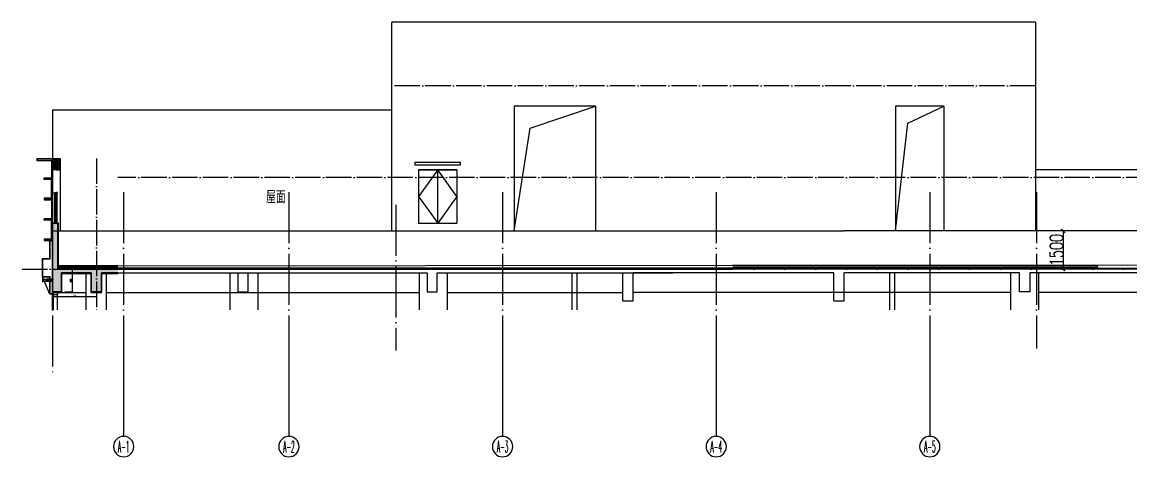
# Model space of a CAD drawing. Extents: x 1980812 to 2578970, y -669191 to 284498.
# Drawn here: x 1992676 to 2036271, y -669191 to -652116 of the extents above; entities that cross this region are included whole.
import ezdxf
from ezdxf.enums import TextEntityAlignment as Align

# ---------------------------------------------------------------- set-up
doc = ezdxf.new("R2010")
doc.units = 0
doc.header["$LTSCALE"] = 1000
doc.header["$MEASUREMENT"] = 0
doc.linetypes.add('DASH', pattern=[0.35, 0.25, -0.1])
doc.linetypes.add('DOTE', pattern=[2.42, 2, -0.2, 0.02, -0.2])
for name, color, linetype in [('A-SECT-MBND-FINE', 252, 'Continuous'), ('A-SECT-MCUT', 1, 'Continuous'), ('A-SECT-MCUT-FINE', 137, 'Continuous'), ('AXIS', 3, 'Continuous'), ('AXIS_TEXT', 7, 'Continuous'), ('BH', 191, 'Continuous'), ('DIM_ELEV', 3, 'Continuous'), ('dote', 1, 'DOTE'), ('PUB_DIM', 3, 'Continuous'), ('WALL', 4, 'Continuous'), ('WINDOW', 2, 'Continuous'), ('保温板', 20, 'Continuous'), ('可见看线', 63, 'Continuous'), ('柱墙填充', 181, 'Continuous'), ('栏杆', 143, 'Continuous'), ('看线', 66, 'Continuous'), ('详细标注', 231, 'Continuous'), ('铝板', 31, 'Continuous'), ('防水卷材', 6, 'DASH'), ('面层', 31, 'Continuous')]:
    doc.layers.add(name, color=color, linetype=linetype)
doc.styles.add('_TCH_AXIS', font='COMPLEX', dxfattribs={"bigfont": 'GBCBIG'})
doc.styles.add('_TCH_DIM_T3', font='SIMPLEX', dxfattribs={"width": 0.705882, "bigfont": 'GBCBIG'})
doc.styles.add('COMPLEX', font='COMPLEX')
doc.styles.add('DIM_FONT', font='SIMPLEX', dxfattribs={"width": 0.7, "bigfont": 'GBCBIG'})
doc.styles.add('HZTXTW', font='txtw.shx', dxfattribs={"width": 0.6, "bigfont": 'hztxtw.shx'})
doc.dimstyles.new('_TCH_ARCH&&150', dxfattribs={"dimscale": 1.5, "dimtxt": 350, "dimasz": 100, "dimexe": 250, "dimexo": 300, "dimgap": 100, "dimtad": 1, "dimdec": 0, "dimzin": 0, "dimdsep": 46, "dimtxsty": 'DIM_FONT', "dimblk": 'ARCHTICK', "dimcen": 0.09, "dimclrt": 7, "dimazin": 2, "dimtfac": 1, "dimtdec": 0, "dimtix": 1, "dimtmove": 2, "dimatfit": 3, "dimfxl": 1, "dimtolj": 1, "dimtzin": 0, "dimarcsym": 0})
doc.dimstyles.new('_TCH_ARCH&&20', dxfattribs={"dimtxt": 59.5, "dimasz": 20, "dimexe": 40, "dimexo": 4, "dimgap": 25.25, "dimtad": 1, "dimdec": 0, "dimzin": 0, "dimdsep": 46, "dimtxsty": '_TCH_DIM_T3', "dimblk": 'ARCHTICK', "dimcen": 0.09, "dimclrt": 7, "dimazin": 2, "dimtfac": 1, "dimtdec": 0, "dimtix": 1, "dimtmove": 2, "dimatfit": 3, "dimfxl": 1, "dimtolj": 1, "dimtzin": 0, "dimarcsym": 0})
doc.dimstyles.new('DIMN20', dxfattribs={"dimscale": 0.2, "dimtxt": 300, "dimasz": 1, "dimexe": 150, "dimexo": 0, "dimgap": 100, "dimtad": 1, "dimdec": 0, "dimzin": 0, "dimdsep": 46, "dimtxsty": 'DIM_FONT', "dimblk1": '_DIMX', "dimblk2": '_DIMX', "dimsah": 1, "dimcen": 0.09, "dimclrd": 256, "dimclre": 256, "dimclrt": 7, "dimadec": 0, "dimazin": 0, "dimtfac": 1, "dimtdec": 0, "dimtix": 1, "dimtmove": 2, "dimatfit": 3, "dimldrblk": '_DIMX', "dimfxl": 150, "dimtolj": 1, "dimtzin": 0, "dimarcsym": 0})
pattern_1 = [(130, (4820023.873, -1361821.47), (-71.7260183, -6.2752135), [7.5, -82.5]), (185, (4820023.87, -1361821.47), (13.8751334, 75.2192134), [6, -66]), (79.5486, (4820017.896, -1361821.99), (-57.8509382, 68.9439542), [6.374019, -70.1142112]), (133.8158, (4820023.87, -1361801.47), (-106.7241049, -16.5519014), [11.25, -123.75]), (83.3644, (4820014.98, -1361802.85), (-93.4662706, 97.411787), [9.561029, -105.1713]), (188.8158, (4820023.87, -1361801.47), (-93.4661945, 97.41186), [9, -99]), (159, (4820013.873, -1361806.47), (-59.6907052, -40.2618891), [7.5, -82.5]), (214, (4820013.87, -1361806.47), (-24.3315332, 72.5150045), [6, -66]), (108.5486, (4820008.9, -1361809.82), (-84.0222629, 32.2530497), [6.374019, -70.1142112]), (142.5, (4820023.873, -1361821.467), (-1.21598553, 33.28938538), [0, -65.2, 0, -67, 0, -66.25]), (172.5, (4820023.873, -1361821.467), (-26.30695375, 39.4411712), [0, -38.2, 0, -63.7, 0, -25.25]), (212.5, (4820046.173, -1361821.467), (-53.38224362, -2.25548718), [0, -25, 0, -78, 0, -103.5]), (222.5, (4820056.173, -1361821.467), (-58.3186169, 10.0104982), [0, -32.5, 0, -51.8, 0, -73.5])]
pattern_2 = [(130, (4788178.35, -1361821.47), (-71.7260183, -6.2752135), [7.5, -82.5]), (185, (4788178.35, -1361821.47), (13.8751334, 75.2192134), [6, -66]), (79.5486, (4788172.375, -1361821.99), (-57.8509382, 68.9439542), [6.374019, -70.1142112]), (133.8158, (4788178.35, -1361801.47), (-106.7241049, -16.5519014), [11.25, -123.75]), (83.3644, (4788169.46, -1361802.85), (-93.4662706, 97.411787), [9.561029, -105.1713]), (188.8158, (4788178.35, -1361801.47), (-93.4661945, 97.41186), [9, -99]), (159, (4788168.35, -1361806.47), (-59.6907052, -40.2618891), [7.5, -82.5]), (214, (4788168.35, -1361806.47), (-24.3315332, 72.5150045), [6, -66]), (108.5486, (4788163.38, -1361809.82), (-84.0222629, 32.2530497), [6.374019, -70.1142112]), (142.5, (4788178.353, -1361821.468), (-1.21598553, 33.28938538), [0, -65.2, 0, -67, 0, -66.25]), (172.5, (4788178.353, -1361821.468), (-26.30695374, 39.4411712), [0, -38.2, 0, -63.7, 0, -25.25]), (212.5, (4788200.653, -1361821.468), (-53.38224362, -2.25548717), [0, -25, 0, -78, 0, -103.5]), (222.5, (4788210.653, -1361821.47), (-58.3186169, 10.0104982), [0, -32.5, 0, -51.8, 0, -73.5])]

# ---------------------------------------------------------------- blocks, each defined once
blk = doc.blocks.new('_ArchTick')
at = {"color": 0, "linetype": 'ByBlock', "const_width": 0.4}
blk.add_lwpolyline([(-0.5, -0.5), (0.5, 0.5)], dxfattribs=at)
blk = doc.blocks.new('*D2858')
at = {"layer": 'Defpoints', "color": 0, "transparency": 16777216}
for p in [(2033893, -660316, 0), (2033607, -661816), (2033893, -661816, 0)]:
    blk.add_point(p, dxfattribs=at)
at = {"layer": 'PUB_DIM', "color": 0, "lineweight": -2, "transparency": 16777216}
for p, q in [((2033443, -660316), (2033232, -660316)), ((2033607, -660316), (2033607, -661816)), ((2033443, -661816), (2033232, -661816))]:
    blk.add_line(p, q, dxfattribs=at)
at = {"layer": 'PUB_DIM', "color": 0, "lineweight": -2, "transparency": 16777216, "xscale": 150, "yscale": 150, "zscale": 150}
for p, rotation in [((2033607, -660316), 90), ((2033607, -661816), 270)]:
    blk.add_blockref('_ArchTick', p, dxfattribs=dict(at, rotation=rotation))
at = {"layer": 'PUB_DIM', "color": 7, "transparency": 16777216, "insert": (2033344, -661066), "char_height": 525, "attachment_point": 5, "rotation": 90, "style": 'DIM_FONT'}
blk.add_mtext('\\A1;1500', dxfattribs=at)
blk = doc.blocks.new('_DIMX')
blk.add_line((-150, 0), (150, 0))
at = {"const_width": 50}
blk.add_lwpolyline([(-70, -70), (70, 70)], dxfattribs=at)
blk = doc.blocks.new('*D2862')
at = {"layer": 'Defpoints', "color": 0, "transparency": 16777216}
for p in [(1993860, -661816, 0), (1994360, -662716, 0), (1994646, -662716)]:
    blk.add_point(p, dxfattribs=at)
at = {"layer": '详细标注', "lineweight": -2, "transparency": 16777216}
for p, q in [((1993860, -661816), (1994676, -661816)), ((1994646, -661816), (1994646, -662715)), ((1994360, -662716), (1994676, -662716))]:
    blk.add_line(p, q, dxfattribs=at)
at = {"layer": '详细标注', "lineweight": -2, "transparency": 16777216, "xscale": 0.2, "yscale": 0.2, "zscale": 0.2}
for p, rotation in [((1994646, -661816), 90), ((1994646, -662716), 270)]:
    blk.add_blockref('_DIMX', p, dxfattribs=dict(at, rotation=rotation))
at = {"layer": '详细标注', "color": 7, "transparency": 16777216, "insert": (1994596, -662266), "char_height": 60, "attachment_point": 5, "rotation": 90, "style": 'DIM_FONT'}
blk.add_mtext('\\A1;900', dxfattribs=at)
blk = doc.blocks.new('*D2863')
at = {"layer": 'Defpoints', "color": 0, "transparency": 16777216}
for p in [(1993867, -658816, 0), (1994052, -658816), (1993867, -660016)]:
    blk.add_point(p, dxfattribs=at)
at = {"layer": '详细标注', "lineweight": -2, "transparency": 16777216}
for p, q in [((1993867, -658816), (1994082, -658816)), ((1994052, -660015), (1994052, -658816)), ((1993867, -660016), (1994082, -660016))]:
    blk.add_line(p, q, dxfattribs=at)
at = {"layer": '详细标注', "lineweight": -2, "transparency": 16777216, "xscale": 0.2, "yscale": 0.2, "zscale": 0.2}
for p, rotation in [((1994052, -658816), 90), ((1994052, -660016), 270)]:
    blk.add_blockref('_DIMX', p, dxfattribs=dict(at, rotation=rotation))
at = {"layer": '详细标注', "color": 7, "transparency": 16777216, "insert": (1994002, -659416), "char_height": 60, "attachment_point": 5, "rotation": 90, "style": 'DIM_FONT'}
blk.add_mtext('\\A1;1200', dxfattribs=at)
blk = doc.blocks.new('*D2864')
at = {"layer": 'Defpoints', "color": 0, "transparency": 16777216}
for p in [(1993867, -662829, 0), (1995593, -662829), (1995593, -662896)]:
    blk.add_point(p, dxfattribs=at)
at = {"layer": '详细标注', "lineweight": -2, "transparency": 16777216}
for p, q in [((1993867, -662829), (1993867, -662926)), ((1993867, -662896), (1995592, -662896)), ((1995593, -662829), (1995593, -662926))]:
    blk.add_line(p, q, dxfattribs=at)
at = {"layer": '详细标注', "lineweight": -2, "transparency": 16777216, "xscale": 0.2, "yscale": 0.2, "zscale": 0.2, "rotation": 180}
blk.add_blockref('_DIMX', (1993867, -662896), dxfattribs=at)
at = {"layer": '详细标注', "lineweight": -2, "transparency": 16777216, "xscale": 0.2, "yscale": 0.2, "zscale": 0.2}
blk.add_blockref('_DIMX', (1995593, -662896), dxfattribs=at)
at = {"layer": '详细标注', "color": 7, "transparency": 16777216, "insert": (1994730, -662844), "char_height": 60, "attachment_point": 5, "style": 'DIM_FONT'}
blk.add_mtext('\\A1;详平面', dxfattribs=at)
blk = doc.blocks.new('*D2865')
at = {"layer": 'Defpoints', "color": 0, "transparency": 16777216}
for p in [(1993478, -662135), (1993767, -662135), (1993767, -662286)]:
    blk.add_point(p, dxfattribs=at)
at = {"layer": 'PUB_DIM', "color": 0, "lineweight": -2, "transparency": 16777216}
for p, q in [((1993478, -662139), (1993478, -662326)), ((1993767, -662139), (1993767, -662326)), ((1993478, -662286), (1993767, -662286))]:
    blk.add_line(p, q, dxfattribs=at)
at = {"layer": 'PUB_DIM', "color": 0, "lineweight": -2, "transparency": 16777216, "xscale": 20, "yscale": 20, "zscale": 20, "rotation": 180}
blk.add_blockref('_ArchTick', (1993478, -662286), dxfattribs=at)
at = {"layer": 'PUB_DIM', "color": 0, "lineweight": -2, "transparency": 16777216, "xscale": 20, "yscale": 20, "zscale": 20}
blk.add_blockref('_ArchTick', (1993767, -662286), dxfattribs=at)
at = {"layer": 'PUB_DIM', "color": 7, "transparency": 16777216, "insert": (1993622, -662231), "char_height": 59.5, "attachment_point": 5, "style": '_TCH_DIM_T3'}
blk.add_mtext('\\A1;0~500', dxfattribs=at)
blk = doc.blocks.new('*D2866')
at = {"layer": 'Defpoints', "color": 0, "transparency": 16777216}
for p in [(1993767, -662135), (1993867, -662135), (1993867, -662286)]:
    blk.add_point(p, dxfattribs=at)
at = {"layer": 'PUB_DIM', "color": 0, "lineweight": -2, "transparency": 16777216}
for p, q in [((1993767, -662139), (1993767, -662326)), ((1993867, -662139), (1993867, -662326)), ((1993767, -662286), (1993867, -662286))]:
    blk.add_line(p, q, dxfattribs=at)
at = {"layer": 'PUB_DIM', "color": 0, "lineweight": -2, "transparency": 16777216, "xscale": 20, "yscale": 20, "zscale": 20, "rotation": 180}
blk.add_blockref('_ArchTick', (1993767, -662286), dxfattribs=at)
at = {"layer": 'PUB_DIM', "color": 0, "lineweight": -2, "transparency": 16777216, "xscale": 20, "yscale": 20, "zscale": 20}
blk.add_blockref('_ArchTick', (1993867, -662286), dxfattribs=at)
at = {"layer": 'PUB_DIM', "color": 7, "transparency": 16777216, "insert": (1993829, -662231), "char_height": 59.5, "attachment_point": 5, "style": '_TCH_DIM_T3'}
blk.add_mtext('\\A1;100', dxfattribs=at)
blk = doc.blocks.new('_AXISO')
blk.add_circle((0, 0), 0.5)
at = {"layer": 'AXIS_TEXT', "style": 'COMPLEX', "width": 1.041667}
blk.add_attdef('A', text='', height=0.56, dxfattribs=at).set_placement((-0.25, -0.28), (0.25, -0.28), align=Align.FIT)

msp = doc.modelspace()

# ---------------------------------------------------------------- hatches: boundary and pattern name
at = {"layer": 'BH'}
h = msp.add_hatch(dxfattribs=at)
h.set_pattern_fill('惶妮土', color=256, scale=10, style=0)
h.set_pattern_definition(pattern_2)
h.paths.add_polyline_path([(1996439.9, -661682.8), (1996439.9, -661663.7), (1994350.4, -661679), (1994350.4, -661698.1)])
h = msp.add_hatch(dxfattribs=at)
h.set_pattern_fill('惶妮土', color=256, scale=10, style=0)
h.set_pattern_definition(pattern_1)
h.paths.add_polyline_path([(2031250, -661682.8), (2031250, -661663.7), (2033339.5, -661679), (2033339.5, -661698.1)])
h = msp.add_hatch(dxfattribs=at)
h.set_pattern_fill('惶妮土', color=256, scale=10, style=0)
h.set_pattern_definition(pattern_2)
h.paths.add_polyline_path([(1996439.9, -661815.8), (1996439.9, -661778.2), (1994266.5, -661781.2), (1994266.5, -661815.8)])
h = msp.add_hatch(dxfattribs=at)
h.set_pattern_fill('惶妮土', color=256, scale=10, style=0)
h.set_pattern_definition(pattern_1)
h.paths.add_polyline_path([(2031250, -661815.8), (2031250, -661778.2), (2033423.4, -661781.2), (2033423.4, -661815.8)])
at = {"layer": '保温板'}
h = msp.add_hatch(dxfattribs=at)
h.set_pattern_fill('HONEY', color=256, scale=8, style=0)
h.set_pattern_definition([(7e-15, (1773041.278, -1124676.882), (19.05, 10.99852), [12.7, -25.4]), (120, (1773041.278, -1124676.882), (-19.04999772, 10.99852394), [12.7, -25.4]), (60, (1773041.278, -1124676.882), (2.28e-06, 21.99704394), [-25.4, 12.7])])
h.paths.add_polyline_path([(1996439.9, -661750.4), (1996439.9, -661702.4), (1995031.5, -661709.9), (1995031.5, -661710.1), (1994081.5, -661712.1), (1994100.5, -661754.9)])
h = msp.add_hatch(dxfattribs=at)
h.set_pattern_fill('HONEY', color=256, scale=8, style=0)
h.set_pattern_definition([(360, (1804886.799, -1124676.882), (19.05, 10.99852), [12.7, -25.4]), (120, (1804886.799, -1124676.882), (-19.04999772, 10.99852394), [12.7, -25.4]), (60, (1804886.799, -1124676.882), (2.27e-06, 21.99704394), [-25.4, 12.7])])
h.paths.add_polyline_path([(2031250, -661750.4), (2031250, -661703.4), (2032658.4, -661709.9), (2032658.4, -661710.1), (2033401, -661710.1), (2033380.5, -661755.3)])
at = {"layer": '柱墙填充'}
h = msp.add_hatch(dxfattribs=at)
h.set_pattern_fill('钢筋混凝土', color=256, scale=20)
h.set_pattern_definition([(45, (1969238.024, -772783.38), (-35.35534, 35.35534), []), (50, (1969238.02, -772783.38), (143.45204, -12.55043), [15, -165]), (355, (1969238.02, -772783.38), (-27.75027, 150.43843), [12, -132]), (100.4514, (1969249.98, -772784.43), (115.70188, 137.88791), [12.74804, -140.22842]), (46.1842, (1969238.02, -772743.38), (213.4482, -33.1038), [22.5, -247.5]), (96.6356, (1969255.81, -772746.14), (186.93254, 194.82357), [19.12206, -210.3426]), (351.1842, (1969238.02, -772743.38), (186.9324, 194.8237), [18, -198]), (21, (1969258.02, -772753.38), (119.38141, -80.52378), [15, -165]), (326, (1969258.02, -772753.38), (48.66307, 145.03), [12, -132]), (71.4514, (1969267.97, -772760.09), (168.04453, 64.5061), [12.74804, -140.22842]), (37.5, (1969238.024, -772783.38), (2.43197, 66.57877), [0, -130.4, 0, -134, 0, -132.5]), (7.5, (1969238.024, -772783.38), (52.613907, 78.882342), [0, -76.4, 0, -127.4, 0, -50.5]), (327.5, (1969193.424, -772783.38), (106.764487, -4.510974), [0, -50, 0, -156, 0, -207]), (317.5, (1969173.42, -772783.38), (116.637234, 20.021), [0, -65, 0, -103.6, 0, -147])])
h.paths.add_polyline_path([(1993866.5, -657515.7), (1994166.5, -657515.7), (1994166.5, -657915.7), (1993866.5, -657915.7)])
h = msp.add_hatch(dxfattribs=at)
h.set_pattern_fill('钢筋混凝土', color=256, scale=20)
h.set_pattern_definition([(45, (-457447.9, -242929.91), (-35.3553391, 35.3553391), []), (50, (-457447.9, -242929.91), (143.4520365, -12.550427), [15, -165]), (355, (-457447.9, -242929.91), (-27.750267, 150.438427), [12, -132]), (100.4514, (-457435.95, -242930.95), (115.701876, 137.8879084), [12.748038, -140.228422]), (46.1842, (-457447.9, -242889.9), (213.44821, -33.103803), [22.5, -247.5]), (96.6356, (-457430.11, -242892.67), (186.932541, 194.823574), [19.122058, -210.3426]), (351.1842, (-457447.9, -242889.9), (186.93239, 194.82372), [18, -198]), (21, (-457427.9, -242899.91), (119.3814104, -80.523778), [15, -165]), (326, (-457427.9, -242899.91), (48.663066, 145.030009), [12, -132]), (71.4514, (-457417.95, -242906.62), (168.044526, 64.506099), [12.748038, -140.228422]), (37.5, (-457447.9, -242929.91), (2.4319711, 66.5787708), [0, -130.4, 0, -134, 0, -132.5]), (7.5, (-457447.9, -242929.91), (52.6139075, 78.8823424), [0, -76.4, 0, -127.4, 0, -50.5]), (327.5, (-457492.5, -242929.91), (106.7644872, -4.5109743), [0, -50, 0, -156, 0, -207]), (317.5, (-457512.5, -242929.91), (116.637234, 20.0209965), [0, -65, 0, -103.6, 0, -147])])
h.paths.add_polyline_path([(1993866.5, -660015.7), (1993866.5, -662715.7), (1994216.5, -662715.7), (1994216.5, -661965.7), (1995392.5, -661965.7), (1995392.5, -662715.7), (1995792.5, -662715.7), (1995792.5, -661965.7), (1996439.9, -661965.7), (1996439.9, -661815.7), (1994066.5, -661815.7), (1994066.5, -660015.7)])

# ---------------------------------------------------------------- linework, layer by layer
at = {"layer": 'A-SECT-MBND-FINE'}
for p, q in [((1995916.5, -661965.7, 0), (1996316.5, -661965.7, 0)), ((2009121.4, -661965.7, 0), (2018133.7, -661965.7, 0)), ((2031773.4, -661965.7, 0), (2031373.4, -661965.7, 0)), ((1995392.5, -662715.7, 0), (1995792.5, -662715.7, 0)), ((2001156.5, -662715.7, 0), (2001556.5, -662715.7, 0)), ((2008597.4, -662715.7, 0), (2008997.4, -662715.7, 0)), ((2032297.4, -662715.7, 0), (2031897.4, -662715.7, 0))]:
    msp.add_line(p, q, dxfattribs=at)
at = {"layer": 'A-SECT-MCUT', "elevation": 0}
for points in [[(1993877.2, -662799.1), (1993881.1, -662799.4), (1993881.9, -662798.3), (1993881.3, -662797.9), (1993880.8, -662798.4), (1993877.2, -662797.5), (1993877.2, -662796.7), (1993866, -662796.7), (1993866, -662798.2), (1993876, -662798.2), (1993876, -662810.7), (1993866, -662810.7), (1993866, -662812.2), (1993877.2, -662812.2), (1993877.2, -662811.3), (1993880.8, -662810.5), (1993881.3, -662811), (1993881.9, -662810.5), (1993881.1, -662809.4), (1993877.2, -662809.8)], [(1993866.5, -662715.7), (1993893.5, -662715.7), (1993893.5, -662795.7), (1993866.5, -662795.7)], [(1993869.5, -662718.7), (1993890.5, -662718.7), (1993890.5, -662792.7), (1993869.5, -662792.7)], [(1994066.5, -662804.4), (1994066.5, -662715.7), (1993930.9, -662715.7), (1993894.5, -662715.7), (1993894.5, -662796.7), (1993877.8, -662796.7), (1993877.8, -662797.6), (1993881.3, -662798.4), (1993881.9, -662797.9), (1993894.5, -662797.9), (1993894.5, -662804.4), (1993894.5, -662811), (1993881.9, -662811), (1993881.3, -662810.5), (1993877.8, -662811.3), (1993877.8, -662812.2), (1993894.5, -662812.2), (1993894.5, -662812.2), (1993930.9, -662812.2), (1994066.5, -662812.2)], [(1993897.5, -662718.2), (1994063.5, -662718.2), (1994063.5, -662804.4), (1994063.5, -662809.7), (1993897.5, -662809.7)]]:
    msp.add_lwpolyline(points, close=True, dxfattribs=at)
at = {"layer": 'A-SECT-MCUT-FINE'}
for p, q in [((1993885.5, -662818.1, 0), (1993871.5, -662818.1, 0)), ((1994066.5, -663423.3, 0), (1994066.5, -662812.2, 0)), ((1994066.5, -663423.3, 0), (1994066.5, -662812.2, 0))]:
    msp.add_line(p, q, dxfattribs=at)
msp.add_circle((1993884.4, -662815.1, 0), 2.98, dxfattribs=at)
msp.add_arc((1993867.8, -662815.6, 0), 5.39, 332.08171, 39.43177, dxfattribs=at)
at = {"layer": 'AXIS'}
for p, q in [((1996666.5, -664597.1), (1996666.5, -668391.5)), ((2003166.5, -664597.1), (2003166.5, -668391.5)), ((2011566.5, -664597.1), (2011566.5, -668391.5)), ((2019966.5, -664597.1), (2019966.5, -668391.5)), ((2028366.5, -664597.1), (2028366.5, -668391.5))]:
    msp.add_line(p, q, dxfattribs=at)
at = {"layer": 'DIM_ELEV'}
for p, q in [((2008116.5, -657615.7), (2009916.5, -657615.7)), ((2008116.5, -657615.7), (2008116.5, -657715.7)), ((2008116.5, -657715.7), (2009916.5, -657715.7)), ((2009916.5, -657715.7), (2009916.5, -657615.7))]:
    msp.add_line(p, q, dxfattribs=at)
at = {"layer": 'dote', "linetype": 'DOTE', "ltscale": 0.5}
for p, q in [((2032516.5, -654615.7, 0), (2007216.5, -654615.7, 0)), ((1995592.5, -657465.7, 0), (1995592.5, -663423.3, 0)), ((2041921.6, -658215.7, 0), (1996439.9, -658215.7, 0)), ((1992676, -661815.7, 0), (1996439.9, -661815.7, 0)), ((2041921.6, -661815.7, 0), (1996439.9, -661815.7, 0))]:
    msp.add_line(p, q, dxfattribs=at)
at = {"layer": 'dote'}
for p, q in [((1993866.5, -658800.2), (1993866.5, -665936.9)), ((1996666.5, -658800.2), (1996666.5, -665936.9)), ((2003166.5, -658800.2), (2003166.5, -665936.9)), ((2011566.5, -658800.2), (2011566.5, -665936.9)), ((2019966.5, -658800.2), (2019966.5, -665936.9)), ((2028366.5, -658800.2), (2028366.5, -665936.9)), ((2032566.5, -658800.2), (2032566.5, -664938.3)), ((2007366.5, -659297.3), (2007366.5, -665008.8))]:
    msp.add_line(p, q, dxfattribs=at)
at = {"layer": 'WALL'}
for p, q in [((2007216.5, -660315.7), (2007216.5, -652115.7)), ((2032516.5, -652115.7), (2007216.5, -652115.7)), ((2032516.5, -652115.7), (2032516.5, -660315.7)), ((1993866.5, -660015.7, 0), (1993866.5, -661465.7, 0)), ((1993866.5, -660015.7, 0), (1994066.5, -660015.7, 0)), ((1993866.5, -661465.7, 0), (1993866.5, -660015.7, 0)), ((1993866.5, -660015.7, 0), (1994066.5, -660015.7, 0)), ((1994066.5, -660015.7, 0), (1994066.5, -661815.7, 0)), ((1994066.5, -660015.7, 0), (1994066.5, -661815.7, 0)), ((1993866.5, -662715.7, 0), (1993866.5, -661465.7, 0)), ((1993866.7, -661335.8, 0), (1993866.7, -661335.8, 0)), ((1994066.5, -661815.7, 0), (1996439.9, -661815.7, 0)), ((1994216.5, -662715.7, 0), (1994216.5, -661965.7, 0)), ((1994216.5, -662715.7, 0), (1994216.5, -661965.7, 0)), ((1994216.5, -661965.7, 0), (1995392.5, -661965.7, 0)), ((1995392.5, -661965.7, 0), (1994216.5, -661965.7, 0)), ((1994216.5, -661965.7, 0), (1994216.5, -662715.7, 0)), ((1995392.5, -661965.7, 0), (1995392.5, -662715.7, 0)), ((1995392.5, -662715.7, 0), (1995392.5, -661965.7, 0)), ((1995792.5, -662715.7, 0), (1995792.5, -661965.7, 0)), ((1995792.5, -661965.7, 0), (1995916.5, -661965.7, 0)), ((1996439.9, -661965.7, 0), (1995792.5, -661965.7, 0)), ((1995792.5, -661965.7, 0), (1995792.5, -662715.7, 0)), ((1996439.9, -661815.7, 0), (2020619.7, -661815.7, 0)), ((1996439.9, -661965.7, 0), (2008597.4, -661965.7, 0)), ((2001156.5, -661965.7, 0), (2001156.5, -662715.7, 0)), ((2001556.5, -662715.7, 0), (2001556.5, -661965.7, 0)), ((2001556.5, -661965.7, 0), (2001680.5, -661965.7, 0)), ((2008597.4, -661965.7, 0), (2008597.4, -662715.7, 0)), ((2008997.4, -662715.7, 0), (2008997.4, -661965.7, 0)), ((2008997.4, -661965.7, 0), (2009121.4, -661965.7, 0)), ((2014297.4, -663423.3, 0), (2014297.4, -661965.7, 0)), ((2014497.4, -663423.3, 0), (2014497.4, -661965.7, 0)), ((2016297.4, -663065.7, 0), (2016297.4, -661965.7, 0)), ((2020619.7, -661965.7, 0), (2016697.4, -661965.7, 0)), ((2016697.4, -663065.7, 0), (2016697.4, -661965.7, 0)), ((2018133.7, -661965.7, 0), (2018257.1, -661965.7, 0)), ((2041921.6, -661815.7, 0), (2020619.7, -661815.7, 0)), ((2024597.5, -661965.7, 0), (2020619.7, -661965.7, 0)), ((2024597.5, -663065.7, 0), (2024597.5, -661965.7, 0)), ((2031373.4, -661965.7, 0), (2024997.4, -661965.7, 0)), ((2024997.4, -663065.7, 0), (2024997.4, -661965.7, 0)), ((2026797.4, -663423.3, 0), (2026797.4, -661965.7, 0)), ((2026997.4, -663423.3, 0), (2026997.4, -661965.7, 0)), ((2031897.4, -661965.7, 0), (2031773.4, -661965.7, 0)), ((2031897.4, -662715.7, 0), (2031897.4, -661965.7, 0)), ((2032297.4, -661965.7, 0), (2032297.4, -662715.7, 0)), ((2041921.6, -661965.7, 0), (2032297.4, -661965.7, 0)), ((1993866.5, -662715.7, 0), (1994216.5, -662715.7, 0)), ((1993866.5, -662715.7, 0), (1994216.5, -662715.7, 0)), ((1994216.5, -662715.7, 0), (1993866.5, -662715.7, 0)), ((1995392.5, -662715.7, 0), (1995792.5, -662715.7, 0)), ((1995792.5, -662715.7, 0), (1995392.5, -662715.7, 0)), ((2001156.5, -662715.7, 0), (2001556.5, -662715.7, 0)), ((2008597.4, -662715.7, 0), (2008997.4, -662715.7, 0)), ((2016297.4, -663065.7, 0), (2016697.4, -663065.7, 0)), ((2024597.5, -663065.7, 0), (2024997.4, -663065.7, 0)), ((2032297.4, -662715.7, 0), (2031897.4, -662715.7, 0))]:
    msp.add_line(p, q, dxfattribs=at)
at = {"layer": 'WALL', "elevation": 0}
msp.add_lwpolyline([(1993866.5, -657515.7), (1994166.5, -657515.7), (1994166.5, -657915.7), (1993866.5, -657915.7)], close=True, dxfattribs=at)
for points in [[(1995392.5, -661965.7), (1995392.5, -662715.7), (1995792.5, -662715.7), (1995792.5, -661965.7)], [(1995916.5, -661965.7), (1995916.5, -661965.7), (1996316.5, -661965.7), (1996316.5, -661965.7)], [(2001156.5, -661965.7), (2001156.5, -662715.7), (2001556.5, -662715.7), (2001556.5, -661965.7)], [(2008597.4, -661965.7), (2008597.4, -662715.7), (2008997.4, -662715.7), (2008997.4, -661965.7)], [(2009121.4, -661965.7), (2009121.4, -661965.7), (2016297.4, -661965.7)], [(2016697.4, -661965.7), (2018133.7, -661965.7), (2018133.7, -661965.7)], [(2031773.4, -661965.7), (2031773.4, -661965.7), (2031373.4, -661965.7), (2031373.4, -661965.7)], [(2032297.4, -661965.7), (2032297.4, -662715.7), (2031897.4, -662715.7), (2031897.4, -661965.7)]]:
    msp.add_lwpolyline(points, dxfattribs=at)
at = {"layer": 'WINDOW'}
for p, q in [((1993811.7, -658250.8, 0), (1993811.7, -658295.8, 0)), ((1993811.7, -658250.8, 0), (1993846.7, -658250.8, 0)), ((1993821.7, -658270.8, 0), (1993836.7, -658270.8, 0)), ((1993821.7, -658270.8, 0), (1993821.7, -658295.8, 0)), ((1993836.7, -658270.8, 0), (1993836.7, -658295.8, 0)), ((1993846.7, -658250.8, 0), (1993846.7, -658295.8, 0)), ((1993811.7, -658295.8, 0), (1993821.7, -658295.8, 0)), ((1993821.7, -658290.8, 0), (1993821.7, -659060.7, 0)), ((1993826.7, -658290.8, 0), (1993826.7, -659060.7, 0)), ((1993831.7, -658290.8, 0), (1993831.7, -659060.7, 0)), ((1993836.7, -658290.8, 0), (1993836.7, -659060.7, 0)), ((1993836.7, -658295.8, 0), (1993846.7, -658295.8, 0)), ((1993811.7, -659080.8, 0), (1993811.7, -659035.8, 0)), ((1993811.7, -659035.8, 0), (1993821.7, -659035.8, 0)), ((1993811.7, -659080.8, 0), (1993846.7, -659080.8, 0)), ((1993821.7, -659060.8, 0), (1993821.7, -659035.8, 0)), ((1993821.7, -659060.8, 0), (1993836.7, -659060.8, 0)), ((1993836.7, -659035.8, 0), (1993846.7, -659035.8, 0)), ((1993836.7, -659060.8, 0), (1993836.7, -659035.8, 0)), ((1993846.7, -659080.8, 0), (1993846.7, -659035.8, 0)), ((1993811.7, -659850.8, 0), (1993811.7, -659895.8, 0)), ((1993811.7, -659850.8, 0), (1993846.7, -659850.8, 0)), ((1993811.7, -659895.8, 0), (1993821.7, -659895.8, 0)), ((1993821.7, -659870.8, 0), (1993836.7, -659870.8, 0)), ((1993821.7, -659870.8, 0), (1993821.7, -659895.8, 0)), ((1993821.7, -659890.8, 0), (1993821.7, -660660.7, 0)), ((1993826.7, -659890.8, 0), (1993826.7, -660660.7, 0)), ((1993831.7, -659890.8, 0), (1993831.7, -660660.7, 0)), ((1993836.7, -659870.8, 0), (1993836.7, -659895.8, 0)), ((1993836.7, -659890.8, 0), (1993836.7, -660660.7, 0)), ((1993836.7, -659895.8, 0), (1993846.7, -659895.8, 0)), ((1993846.7, -659850.8, 0), (1993846.7, -659895.8, 0)), ((1993811.7, -660680.8, 0), (1993811.7, -660635.8, 0)), ((1993811.7, -660635.8, 0), (1993821.7, -660635.8, 0)), ((1993811.7, -660680.8, 0), (1993846.7, -660680.8, 0)), ((1993821.7, -660660.8, 0), (1993821.7, -660635.8, 0)), ((1993821.7, -660660.8, 0), (1993836.7, -660660.8, 0)), ((1993836.7, -660635.8, 0), (1993846.7, -660635.8, 0)), ((1993836.7, -660660.8, 0), (1993836.7, -660635.8, 0)), ((1993846.7, -660680.8, 0), (1993846.7, -660635.8, 0)), ((1993866.5, -662819.1, 0), (1993867.5, -662818.1, 0)), ((1993866.5, -662819.1, 0), (1993866.5, -663423.3, 0)), ((1993867.5, -662818.1, 0), (1993871.5, -662818.1, 0)), ((1993871.5, -662818.1, 0), (1993872.5, -662819.1, 0)), ((1993872.5, -663423.3, 0), (1993872.5, -662818.1, 0)), ((1993885.5, -662818.1, 0), (1993884.5, -662819.1, 0)), ((1993884.5, -663423.3, 0), (1993884.5, -662819.1, 0)), ((1993889.5, -662818.1, 0), (1993885.5, -662818.1, 0)), ((1993890.5, -662819.1, 0), (1993889.5, -662818.1, 0)), ((1993890.5, -662819.1, 0), (1993890.5, -663423.3, 0))]:
    msp.add_line(p, q, dxfattribs=at)
for centre, radius in [((1993827.5, -658274.3, 0), 2.97), ((1993827.3, -658288.2, 0), 2.11), ((1993827.5, -659057.2, 0), 2.97), ((1993827.3, -659043.3, 0), 2.11), ((1993827.5, -659874.3, 0), 2.97), ((1993827.3, -659888.2, 0), 2.11), ((1993827.5, -660657.2, 0), 2.97), ((1993827.3, -660643.3, 0), 2.11)]:
    msp.add_circle(centre, radius, dxfattribs=at)
at = {"layer": '保温板'}
for p, q in [((1993866.5, -660315.7, 0), (1996439.9, -660315.7, 0)), ((1996439.9, -660315.7, 0), (2024997.4, -660315.7, 0)), ((2041921.6, -660315.7, 0), (2024997.4, -660315.7, 0))]:
    msp.add_line(p, q, dxfattribs=at)
at = {"layer": '保温板', "elevation": 0}
for points in [[(1996439.9, -661750.4), (1994100.5, -661754.9), (1994100.5, -661754.9), (1994081.5, -661712.1), (1996439.9, -661702.4)], [(2020619.7, -661750.4), (2034954.5, -661755.3), (2034954.5, -661755.3), (2034975, -661710.1), (2020619.7, -661702.4)]]:
    msp.add_lwpolyline(points, dxfattribs=at)
at = {"layer": '可见看线'}
for p, q in [((1993866.5, -655565.7), (1993866.5, -657465.9)), ((2007216.5, -655565.7, 0), (1993866.5, -655565.7, 0)), ((2012016.5, -655415.7), (2012016.5, -660315.7)), ((2015216.5, -655415.7), (2012016.5, -655415.7)), ((2015216.5, -655415.7), (2015216.5, -660315.7)), ((2027016.5, -655415.7), (2027016.5, -660315.7)), ((2027016.5, -655415.7), (2027016.5, -660315.7)), ((2028916.5, -655415.7, 0), (2027016.5, -655415.7, 0)), ((2028916.5, -655415.7), (2028916.5, -660315.7)), ((2008266.5, -657915.7), (2008266.5, -660015.7)), ((2008266.5, -657915.7, 0), (2009766.5, -657915.7, 0)), ((2009016.5, -657915.7, 0), (2008266.5, -658965.7)), ((2009766.5, -657915.7, 0), (2008266.5, -657915.7, 0)), ((2009016.5, -660015.7, 0), (2009016.5, -657915.7, 0)), ((2009766.5, -657915.7), (2009766.5, -660015.7)), ((2043366.5, -657915.7, 0), (2032516.5, -657915.7, 0)), ((2008266.5, -658965.7), (2009016.5, -660015.7, 0)), ((2009766.5, -658965.7), (2009016.5, -660015.7, 0)), ((2008266.5, -660015.7, 0), (2009766.5, -660015.7, 0)), ((1995192.5, -663423.3, 0), (1995192.5, -661985.7, 0)), ((1995992.5, -663423.3, 0), (1995992.5, -661985.7, 0)), ((2000856.5, -663423.3, 0), (2000856.5, -661985.7, 0)), ((2001956.5, -663423.3, 0), (2001956.5, -661985.7, 0)), ((2008297.4, -663423.3, 0), (2008297.4, -661985.7, 0)), ((2009397.4, -663423.3, 0), (2009397.4, -661985.7, 0)), ((2031547.4, -663423.3, 0), (2031547.4, -661985.7, 0)), ((2032647.4, -663423.3, 0), (2032647.4, -661985.7, 0)), ((1994236.5, -662735.7, 0), (1995192.5, -662735.7, 0)), ((1995992.5, -662735.7, 0), (2008297.4, -662735.7, 0)), ((2009397.4, -662735.7, 0), (2016297.4, -662735.7, 0)), ((2014497.4, -662735.7, 0), (2016297.4, -662735.7, 0)), ((2031547.4, -662735.7, 0), (2016697.4, -662735.7, 0)), ((2026797.4, -662735.7, 0), (2024997.4, -662735.7, 0)), ((2041921.6, -662735.7, 0), (2032647.4, -662735.7, 0))]:
    msp.add_line(p, q, dxfattribs=at)
for points in [[(2012016.5, -660315.7), (2012653.5, -656278.7), (2015216.5, -655415.7)], [(2027016.5, -660315.7), (2027504.5, -656084.2), (2028916.5, -655415.7)], [(2009766.5, -658965.7), (2009016.5, -657915.7)]]:
    msp.add_lwpolyline(points, dxfattribs=at)
at = {"layer": '栏杆', "color": 2}
for p, q in [((1993967.2, -658855.7, 0), (1993967.2, -659975.7, 0)), ((1993987.2, -658855.7, 0), (1993987.2, -659975.7, 0))]:
    msp.add_line(p, q, dxfattribs=at)
at = {"layer": '栏杆', "elevation": 0}
msp.add_lwpolyline([(1993957.2, -660015.7), (1993957.2, -658815.7), (1993997.2, -658815.7), (1993997.2, -660015.7)], dxfattribs=at)
at = {"layer": '栏杆', "color": 2, "elevation": 0}
for points in [[(1993957.2, -658855.7), (1993997.2, -658855.7), (1993997.2, -658815.7), (1993957.2, -658815.7)], [(1993962.2, -658850.7), (1993992.2, -658850.7), (1993992.2, -658820.7), (1993962.2, -658820.7)], [(1993957.2, -660015.7), (1993997.2, -660015.7), (1993997.2, -659975.7), (1993957.2, -659975.7)], [(1993962.2, -660010.7), (1993992.2, -660010.7), (1993992.2, -659980.7), (1993962.2, -659980.7)]]:
    msp.add_lwpolyline(points, close=True, dxfattribs=at)
at = {"layer": '看线'}
for p, q in [((1993846.7, -660695.8, 0), (1993846.7, -657565.9, 0)), ((1993866.5, -657465.9, 0), (1993866.5, -660798.3, 0)), ((1993866.5, -657565.9, 0), (1993866.5, -660798.3, 0)), ((1993866.5, -661445.7, 0), (1993866.5, -657665.7, 0)), ((1994166.5, -657465.9, 0), (1994166.5, -660315.7, 0)), ((1993866.5, -660015.7, 0), (1993866.5, -657865.7, 0))]:
    msp.add_line(p, q, dxfattribs=at)
at = {"layer": '看线', "elevation": 0}
for points in [[(1993866, -657565.9), (1993266.7, -657565.9), (1993266.7, -657465.9), (1994166.5, -657465.9)], [(1993866.1, -657555.9), (1993276.7, -657555.9), (1993276.7, -657475.9), (1993866.5, -657475.9)], [(1993811.7, -658250.8), (1993811.7, -658295.8), (1993546.7, -658295.8), (1993546.7, -658235.8), (1993846.7, -658235.8)], [(1993811.7, -659080.8), (1993811.7, -659035.8), (1993546.7, -659035.8), (1993546.7, -659095.8), (1993846.7, -659095.8)], [(1993811.7, -659850.8), (1993811.7, -659895.8), (1993546.7, -659895.8), (1993546.7, -659835.8), (1993846.7, -659835.8)], [(1993811.7, -660680.8), (1993811.7, -660635.8), (1993546.7, -660635.8), (1993546.7, -660695.8), (1993866.5, -660695.8)]]:
    msp.add_lwpolyline(points, dxfattribs=at)
for points in [[(1993801.7, -658245.8), (1993556.7, -658245.8), (1993556.7, -658285.8), (1993801.7, -658285.8)], [(1993801.7, -659085.8), (1993556.7, -659085.8), (1993556.7, -659045.8), (1993801.7, -659045.8)], [(1993801.7, -659845.8), (1993556.7, -659845.8), (1993556.7, -659885.8), (1993801.7, -659885.8)], [(1993801.7, -660685.8), (1993556.7, -660685.8), (1993556.7, -660645.8), (1993801.7, -660645.8)]]:
    msp.add_lwpolyline(points, close=True, dxfattribs=at)
at = {"layer": '铝板'}
for p, q in [((1993766.5, -661415.7, 0), (1993766.5, -660695.8, 0)), ((1993766.5, -660695.8, 0), (1993866.5, -660695.8, 0)), ((1993776.5, -661425.7, 0), (1993776.5, -660705.8, 0)), ((1993776.5, -660705.8, 0), (1993866.5, -660705.8, 0)), ((1993766.5, -661415.7, 0), (1993465.4, -661415.7, 0)), ((1993477.6, -662114, 0), (1993477.6, -661415.7, 0)), ((1993776.5, -661425.7, 0), (1993487.6, -661425.7, 0)), ((1993487.6, -662104, 0), (1993487.6, -661425.7, 0)), ((1993477.6, -662114, 0), (1993766.5, -662114, 0)), ((1993766.5, -662795.7, 0), (1993477.6, -662114, 0)), ((1993487.6, -662104, 0), (1993776.5, -662104, 0)), ((1993766.5, -662795.7, 0), (1993766.5, -662114, 0)), ((1993776.5, -662785.7, 0), (1993776.5, -662104, 0)), ((1993866.5, -662795.7, 0), (1993766.5, -662795.7, 0)), ((1993866.5, -662785.7, 0), (1993776.5, -662785.7, 0))]:
    msp.add_line(p, q, dxfattribs=at)
at = {"layer": '防水卷材', "const_width": 10, "elevation": 0}
msp.add_lwpolyline([(1993990.2, -660002.8), (1994051.5, -660002.8, -0.414214), (1994081.5, -660032.8), (1994081.5, -660244.1), (1994081.5, -660290.8), (1994081.5, -661715.1, 0.4538375), (1994137, -661765.1), (1996466.9, -661763)], format="xyb", dxfattribs=at)
at = {"layer": '面层'}
for p, q in [((1993846.5, -659980.7, 0), (1994094.2, -659996.2, 0)), ((1993846.5, -659980.7, 0), (1993846.5, -660695.8, 0)), ((1994094.2, -659996.2, 0), (1994094.2, -661639, 0)), ((1994134.8, -661679, 0), (1996439.9, -661663.7, 0)), ((1994150.4, -661698.1, 0), (1994150.4, -661679, 0)), ((1994150.4, -661698.1, 0), (1996439.9, -661682.8, 0)), ((1996439.9, -661690, 0), (2020619.7, -661663.7, 0)), ((2041921.6, -661686.5, 0), (2020619.7, -661663.7, 0))]:
    msp.add_line(p, q, dxfattribs=at)
at = {"layer": '面层', "elevation": 0}
for points in [[(1996439.9, -661778.2), (1994066.5, -661781.2)], [(1994066.5, -662735.7), (1994236.5, -662735.7), (1994236.5, -661985.7), (1995372.5, -661985.7), (1995372.5, -662735.7), (1995812.5, -662735.7), (1995812.5, -661985.7), (1996439.9, -661985.7)], [(2020619.7, -661778.2), (1996439.9, -661783.3)], [(2020619.7, -661778.2), (2041921.6, -661782.6)]]:
    msp.add_lwpolyline(points, dxfattribs=at)
at = {"layer": '面层'}
msp.add_arc((1994134.2, -661639, 0), 40, 180, 270.92338, dxfattribs=at)

# ---------------------------------------------------------------- block references
at = {"layer": 'AXIS'}
ref = msp.add_blockref('_AXISO', (1996666.5, -668791.5), dxfattribs=dict(at, xscale=-800, yscale=800, zscale=800, rotation=180))
ref.add_attrib('A', 'A-1', dxfattribs={"layer": 'AXIS_TEXT', "height": 452.55, "style": '_TCH_AXIS', "width": 0.375}).set_placement((1996440.2, -669017.7), (1996892.8, -669017.7), align=Align.FIT)
ref = msp.add_blockref('_AXISO', (2003166.5, -668791.5), dxfattribs=dict(at, xscale=-800, yscale=800, zscale=800, rotation=180))
ref.add_attrib('A', 'A-2', dxfattribs={"layer": 'AXIS_TEXT', "height": 452.55, "style": '_TCH_AXIS', "width": 0.344262}).set_placement((2002940.2, -669017.7), (2003392.8, -669017.7), align=Align.FIT)
ref = msp.add_blockref('_AXISO', (2011566.5, -668791.5), dxfattribs=dict(at, xscale=-800, yscale=800, zscale=800, rotation=180))
ref.add_attrib('A', 'A-3', dxfattribs={"layer": 'AXIS_TEXT', "height": 452.55, "style": '_TCH_AXIS', "width": 0.344262}).set_placement((2011340.2, -669017.7), (2011792.8, -669017.7), align=Align.FIT)
ref = msp.add_blockref('_AXISO', (2019966.5, -668791.5), dxfattribs=dict(at, xscale=-800, yscale=800, zscale=800, rotation=180))
ref.add_attrib('A', 'A-4', dxfattribs={"layer": 'AXIS_TEXT', "height": 452.55, "style": '_TCH_AXIS', "width": 0.333333}).set_placement((2019740.2, -669017.7), (2020192.8, -669017.7), align=Align.FIT)
ref = msp.add_blockref('_AXISO', (2028366.5, -668791.5), dxfattribs=dict(at, xscale=-800, yscale=800, zscale=800, rotation=180))
ref.add_attrib('A', 'A-5', dxfattribs={"layer": 'AXIS_TEXT', "height": 452.55, "style": '_TCH_AXIS', "width": 0.344262}).set_placement((2028140.2, -669017.7), (2028592.8, -669017.7), align=Align.FIT)

# ---------------------------------------------------------------- texts
at = {"layer": 'DIM_ELEV', "color": 7, "style": 'HZTXTW', "width": 0.7}
msp.add_text('屋面', height=500, dxfattribs=at).set_placement((2002267.1, -659232.6, 0))

# ---------------------------------------------------------------- dimensions: what is measured, and where the dimension line sits
at = {"layer": 'PUB_DIM'}
dim = msp.add_aligned_dim(p1=(2033892.6, -660315.7, 0), p2=(2033892.6, -661815.7, 0), distance=-285.7, dimstyle='_TCH_ARCH&&150', override={"dimgap": 0}, dxfattribs=at)
dim.commit()
dim.dimension.update_dxf_attribs({"geometry": '*D2858', "text_midpoint": (2033344.4, -661065.7, 0)})
dim = msp.add_aligned_dim(p1=(1993477.6, -662135, 0), p2=(1993766.5, -662135, 0), distance=-151.3, text='0~500', dimstyle='_TCH_ARCH&&20', dxfattribs=at)
dim.commit()
dim.dimension.update_dxf_attribs({"geometry": '*D2865', "text_midpoint": (1993622.1, -662231.3, 0)})
dim = msp.add_linear_dim(base=(1993866.5, -662286.3, 0), p1=(1993766.5, -662135, 0), p2=(1993866.5, -662135, 0), angle=0, text='100', dimstyle='_TCH_ARCH&&20', dxfattribs=at)
dim.commit()
dim.dimension.update_dxf_attribs({"geometry": '*D2866', "text_midpoint": (1993829, -662231.3, 0), "dimtype": 161})
at = {"layer": '详细标注'}
dim = msp.add_aligned_dim(p1=(1993866.5, -660015.7, 0), p2=(1993866.5, -658815.7, 0), distance=-185.2, dimstyle='DIMN20', dxfattribs=at)
dim.commit()
dim.dimension.update_dxf_attribs({"geometry": '*D2863', "text_midpoint": (1994001.7, -659415.7, 0)})
dim = msp.add_linear_dim(base=(1994646.2, -662715.7, 0), p1=(1993860.4, -661815.7, 0), p2=(1994360.4, -662715.7, 0), angle=90, dimstyle='DIMN20', dxfattribs=at)
dim.commit()
dim.dimension.update_dxf_attribs({"geometry": '*D2862', "text_midpoint": (1994596.2, -662265.7, 0)})
dim = msp.add_aligned_dim(p1=(1993866.5, -662829, 0), p2=(1995592.5, -662829, 0), distance=-66.9, text='详平面', dimstyle='DIMN20', dxfattribs=at)
dim.commit()
dim.dimension.update_dxf_attribs({"geometry": '*D2864', "text_midpoint": (1994729.5, -662844.3, 0)})

doc.saveas('drawing.dxf')
